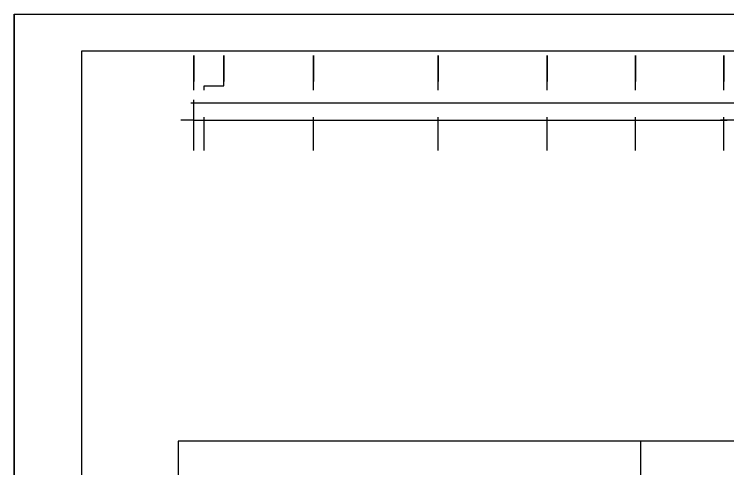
# Model space of a CAD drawing. Header units: millimetres. Extents: x -167342 to 210257, y -148500 to 0.
# Drawn here: x 7 to 82415, y -52522 to 0 of the extents above; entities that cross this region are included whole.
import ezdxf

# ---------------------------------------------------------------- set-up
doc = ezdxf.new("R2010")
doc.units = ezdxf.units.MM
doc.layers.add('CONTROL_SIMPLIFIED', color=7, linetype='Continuous')

msp = doc.modelspace()

# ---------------------------------------------------------------- linework, layer by layer
at = {"layer": 'CONTROL_SIMPLIFIED'}
for p, q in [((20757, -15757, 0), (20757, -9882, 0)), ((167832, -10257, 0), (20382, -10257, 0)), ((20757, -12257, 0), (19257, -12257, 0)), ((20757, -15757, 0), (20757, -11882, 0)), ((20757, -12257, 0), (21957, -12257, 0)), ((21582, -12257, 0), (34932, -12257, 0)), ((21957, -15757, 0), (21957, -11882, 0)), ((21957, -15757, 0), (21957, -11882, 0)), ((21957, -12257, 0), (23457, -12257, 0)), ((34182, -12257, 0), (49332, -12257, 0)), ((34557, -15757, 0), (34557, -11882, 0)), ((34557, -15757, 0), (34557, -11882, 0)), ((48582, -12257, 0), (61932, -12257, 0)), ((48957, -15757, 0), (48957, -11882, 0)), ((48957, -15757, 0), (48957, -11882, 0)), ((61182, -12257, 0), (72132, -12257, 0)), ((61557, -15757, 0), (61557, -11882, 0)), ((61557, -15757, 0), (61557, -11882, 0)), ((71382, -12257, 0), (82332, -12257, 0)), ((71757, -15757, 0), (71757, -11882, 0)), ((71757, -15757, 0), (71757, -11882, 0)), ((97932, -12257, 0), (81582, -12257, 0)), ((81957, -15757, 0), (81957, -11882, 0)), ((81957, -15757, 0), (81957, -11882, 0))]:
    msp.add_line(p, q, dxfattribs=at)
for points in [[(210257, -148500), (7, -148500), (7, 0), (210257, 0)], [(14, 0), (14, -148500)], [(20757, -8756), (20757, -4756), (20757, -7756)], [(21957, -8756), (21957, -8256), (24204, -8256), (24204, -4756), (24204, -7756)], [(34557, -8756), (34557, -4756), (34557, -7756)], [(48957, -8756), (48957, -4756), (48957, -7756)], [(61557, -8756), (61557, -4756), (61557, -7756)], [(71757, -8756), (71757, -4756), (71757, -7756)], [(81957, -8756), (81957, -4756), (81957, -7756)]]:
    msp.add_lwpolyline(points, dxfattribs=at)
for points in [[(7757, -144250), (182757, -144250), (182757, -4250), (7757, -4250)], [(18926, -118638), (116918, -118638), (116918, -49344), (18926, -49344)], [(72345, -118638), (170337, -118638), (170337, -49344), (72345, -49344)]]:
    msp.add_lwpolyline(points, close=True, dxfattribs=at)

doc.saveas('drawing.dxf')
